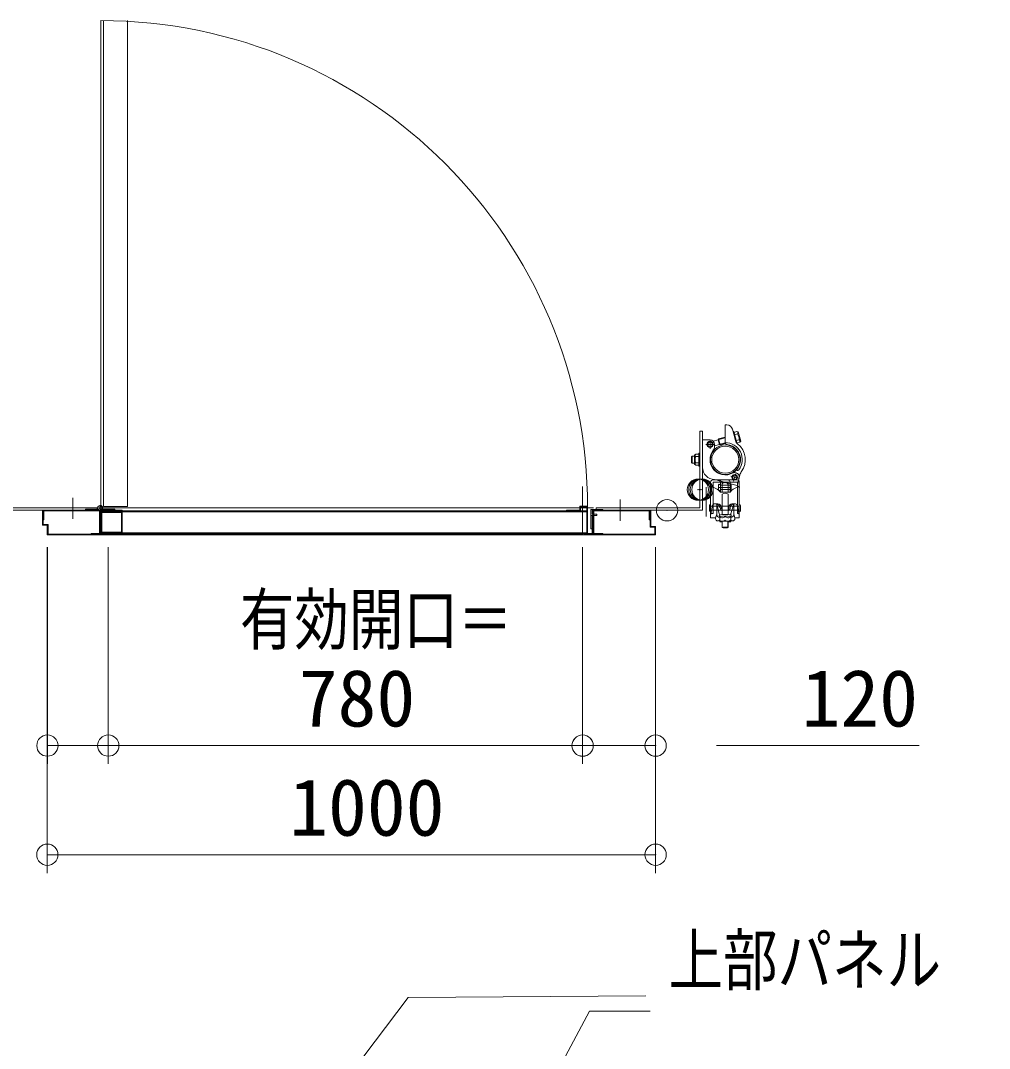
# Model space of a CAD drawing. Units: millimetres, scale not verified. Extents: x -20405 to 20405, y -7243 to 7243.
# Drawn here: x -13884 to -12291, y 260 to 1950 of the extents above; entities that cross this region are included whole.
import ezdxf
from ezdxf.enums import TextEntityAlignment as Align

# ---------------------------------------------------------------- set-up
doc = ezdxf.new("R2010")
doc.units = ezdxf.units.MM
doc.header["$LTSCALE"] = 70
doc.header["$PDMODE"] = 32
doc.header["$PDSIZE"] = 35
for name, color, linetype, lineweight in [('1-1_(3m)ﾄﾞｱﾊﾟﾈﾙ', 7, 'Continuous', 9), ('1-D_0', 7, 'Continuous', 9), ('2-D_KANAGU', 2, 'Continuous', 9), ('3-4_text', 7, 'Continuous', 9)]:
    doc.layers.add(name, color=color, linetype=linetype, lineweight=lineweight)
doc.styles.add('ＭＳ ゴシック', font='')
doc.styles.get('ＭＳ ゴシック').set_extended_font_data('MS Gothic')

msp = doc.modelspace()

# ---------------------------------------------------------------- linework, layer by layer
at = {"layer": '1-1_(3m)ﾄﾞｱﾊﾟﾈﾙ'}
for p, q in [((-13751.7, 1144.54), (-13751.7, 1949.75)), ((-13708.3, 1949.75), (-13708.3, 1150.94)), ((-12725.41, 1255.58), (-12725.41, 1285.24)), ((-12767.1, 1274.55), (-12767.1, 1148.74)), ((-12762.9, 1274.55), (-12767.1, 1274.55)), ((-12762.9, 1274.55), (-12762.9, 1144.54)), ((-12708.56, 1258.99), (-12713.63, 1277.8)), ((-12712.56, 1273.84), (-12711.59, 1274.1)), ((-12706.51, 1255.28), (-12711.59, 1274.1)), ((-12711.2, 1272.65), (-12706.38, 1273.96)), ((-12710.16, 1268.79), (-12703.4, 1270.62)), ((-12706.38, 1273.96), (-12704.19, 1273.51)), ((-12700.02, 1258.07), (-12704.19, 1273.51)), ((-12750.4, 1260.24), (-12762.9, 1260.24)), ((-12762.9, 1251.04), (-12762.9, 1206.04)), ((-12762.9, 1251.04), (-12762.9, 1206.04)), ((-12743.4, 1252.74), (-12757.4, 1252.74)), ((-12750.4, 1259.74), (-12750.4, 1245.74)), ((-12745.32, 1258.26), (-12736.97, 1260.52)), ((-12742.91, 1250.63), (-12734.88, 1252.79)), ((-12742.91, 1252.74), (-12742.91, 1249.39)), ((-12736.26, 1261.74), (-12736.97, 1260.52)), ((-12734.88, 1252.79), (-12736.97, 1260.52)), ((-12736.26, 1261.74), (-12725.41, 1264.68)), ((-12733.66, 1252.09), (-12736.26, 1261.74)), ((-12736, 1260.78), (-12725.41, 1263.64)), ((-12734.88, 1252.79), (-12733.66, 1252.09)), ((-12733.92, 1253.06), (-12725.41, 1255.35)), ((-12733.66, 1252.09), (-12725.41, 1254.32)), ((-12707.55, 1259.14), (-12700.8, 1260.96)), ((-12706.51, 1255.28), (-12701.68, 1256.58)), ((-12701.68, 1256.58), (-12700.02, 1258.07)), ((-12773.91, 1236.75), (-12775.9, 1235.75)), ((-12775.9, 1235.75), (-12775.9, 1219.74)), ((-12768.9, 1236.75), (-12773.91, 1236.75)), ((-12768.9, 1238.24), (-12767.9, 1238.24)), ((-12768.9, 1238.24), (-12768.9, 1217.24)), ((-12767.9, 1238.24), (-12767.9, 1217.24)), ((-12780.91, 1232.25), (-12779.91, 1233.25)), ((-12775.9, 1233.25), (-12779.91, 1233.25)), ((-12779.91, 1233.25), (-12779.91, 1222.24)), ((-12775.9, 1222.24), (-12779.91, 1222.24)), ((-12768.9, 1232.74), (-12775.9, 1232.74)), ((-12768.9, 1222.75), (-12775.9, 1222.75)), ((-12773.91, 1218.74), (-12775.9, 1219.74)), ((-12768.9, 1218.74), (-12773.91, 1218.74)), ((-12768.9, 1217.24), (-12767.9, 1217.24)), ((-12716.24, 1200.52), (-12703.68, 1197.15)), ((-12708.28, 1205.12), (-12711.64, 1192.56)), ((-12700.67, 1204.52), (-12705.82, 1185.3)), ((-12959.91, 1106.34), (-12959.91, 1183.55)), ((-12749.43, 1190.6), (-12749.43, 1132)), ((-12705.92, 1194.6), (-12745.42, 1194.6)), ((-12742.91, 1195.24), (-12705.82, 1185.3)), ((-12736.43, 1186.3), (-12736.43, 1177.8)), ((-12733.43, 1174.1), (-12733.43, 1190.6)), ((-12717.43, 1185.6), (-12733.43, 1185.6)), ((-12730.43, 1174.1), (-12730.43, 1190.6)), ((-12724.43, 1190), (-12727.43, 1190)), ((-12720.43, 1174.1), (-12720.43, 1190.6)), ((-12717.43, 1174.1), (-12717.43, 1190.6)), ((-12715.43, 1186.3), (-12715.43, 1177.8)), ((-12705.43, 1190.6), (-12705.43, 1182.6)), ((-12756.69, 1182.66), (-12756.69, 1134.07)), ((-12745.42, 1182.6), (-12745.42, 1153.7)), ((-12715.43, 1182.1), (-12736.43, 1182.1)), ((-12717.43, 1178.6), (-12733.43, 1178.6)), ((-12730.43, 1174.1), (-12733.43, 1174.1)), ((-12721.43, 1174.1), (-12730.43, 1174.1)), ((-12730.43, 1171.1), (-12730.43, 1137.7)), ((-12717.43, 1174.1), (-12720.43, 1174.1)), ((-12720.43, 1171.1), (-12720.43, 1137.7)), ((-12705.43, 1182.6), (-12705.43, 1153.7)), ((-13797.9, 1130.19), (-13797.9, 1165.09)), ((-12964.71, 1144.54), (-12964.71, 1151.14)), ((-12951.71, 1151.14), (-12964.71, 1151.14)), ((-12963.5, 1149.95), (-12963.5, 1143.35)), ((-12952.91, 1149.95), (-12963.5, 1149.95)), ((-12952.91, 1149.95), (-12952.91, 1106.34)), ((-12951.71, 1151.14), (-12951.71, 1106.34)), ((-12897.91, 1127.09), (-12897.91, 1161.99)), ((-12751.43, 1152.6), (-12751.43, 1143.6)), ((-12749.43, 1136), (-12746.43, 1152.5)), ((-12702.43, 1151.3), (-12749.43, 1151.3)), ((-12745.42, 1153.7), (-12745.42, 1139.1)), ((-12737.43, 1155.1), (-12743.43, 1155.1)), ((-12739.43, 1155.1), (-12739.43, 1138.1)), ((-12739.43, 1155.1), (-12735.43, 1138.8)), ((-12731.42, 1146.7), (-12731.42, 1149.9)), ((-12719.43, 1146.7), (-12719.43, 1149.9)), ((-12711.43, 1155.1), (-12716.43, 1138.8)), ((-12714.43, 1155.1), (-12708.43, 1155.1)), ((-12711.43, 1155.1), (-12711.43, 1138.1)), ((-12705.43, 1153.7), (-12705.43, 1139.1)), ((-12702.43, 1136), (-12705.43, 1152.5)), ((-12700.43, 1152.6), (-12700.43, 1143.6)), ((-13932.91, 1144.54), (-13757.91, 1144.54)), ((-13928.7, 1148.74), (-13757.91, 1148.74)), ((-13847.9, 1144.54), (-13752.91, 1144.54)), ((-13847.9, 1144.54), (-13847.9, 1119.94)), ((-13845.5, 1143.35), (-13845.5, 1128.54)), ((-13845.5, 1143.35), (-13754.1, 1143.35)), ((-13776.9, 1146.54), (-13756.37, 1146.54)), ((-13776.9, 1146.54), (-13776.9, 1144.54)), ((-13776.9, 1144.54), (-13728.9, 1144.54)), ((-13757.91, 1148.74), (-13757.91, 1144.54)), ((-13754.1, 1143.35), (-13754.1, 1106.34)), ((-13752.91, 1148.55), (-12942.03, 1148.55)), ((-13728.9, 1146.54), (-13752.91, 1146.54)), ((-13752.91, 1144.54), (-13752.91, 1106.34)), ((-13751.7, 1144.54), (-13751.7, 1106.34)), ((-13750.51, 1143.35), (-13750.51, 1107.54)), ((-13716.7, 1143.35), (-13750.51, 1143.35)), ((-12952.91, 1143.35), (-13750.51, 1143.35)), ((-12952.91, 1142.14), (-13750.51, 1142.14)), ((-13749.3, 1142.14), (-13749.3, 1140.94)), ((-13717.91, 1140.94), (-13749.3, 1140.94)), ((-13728.9, 1146.54), (-13728.9, 1144.54)), ((-13717.91, 1140.94), (-13717.91, 1108.74)), ((-13716.7, 1142.14), (-13716.7, 1107.54)), ((-12986.58, 1143.35), (-12986.58, 1144.54)), ((-12964.71, 1144.54), (-12986.58, 1144.54)), ((-12946.3, 1145.75), (-12944.11, 1145.75)), ((-12946.3, 1145.75), (-12946.3, 1113.74)), ((-12946.3, 1135.74), (-12936.31, 1135.74)), ((-12944.11, 1145.75), (-12944.11, 1137.94)), ((-12926.91, 1145.75), (-12944.11, 1145.75)), ((-12944.11, 1135.74), (-12944.11, 1105.15)), ((-12942.9, 1144.54), (-12942.9, 1105.15)), ((-12850.31, 1144.54), (-12942.9, 1144.54)), ((-12941.7, 1143.35), (-12941.7, 1106.34)), ((-12850.31, 1143.35), (-12941.7, 1143.35)), ((-12767.1, 1148.74), (-12937.9, 1148.74)), ((-12937.9, 1148.74), (-12937.9, 1144.54)), ((-12762.9, 1144.54), (-12937.9, 1144.54)), ((-12926.91, 1145.75), (-12926.91, 1144.54)), ((-12850.31, 1143.35), (-12850.31, 1128.54)), ((-12849.1, 1144.54), (-12847.91, 1144.54)), ((-12849.1, 1144.54), (-12849.1, 1116.74)), ((-12847.91, 1144.54), (-12847.91, 1117.94)), ((-12702.43, 1144.8), (-12749.43, 1144.8)), ((-12745.42, 1139.1), (-12749.43, 1139.1)), ((-12741.43, 1132), (-12739.43, 1138.1)), ((-12735.43, 1135.2), (-12735.43, 1136.2)), ((-12734.43, 1134.4), (-12734.43, 1126)), ((-12733.43, 1146.7), (-12733.43, 1148.7)), ((-12717.43, 1146.7), (-12717.43, 1148.7)), ((-12716.43, 1134.4), (-12716.43, 1126)), ((-12715.43, 1135.2), (-12715.43, 1136.2)), ((-12709.43, 1132), (-12711.43, 1138.1)), ((-12702.43, 1139.1), (-12705.43, 1139.1)), ((-13847.9, 1119.94), (-13839.9, 1119.94)), ((-13846.71, 1128.54), (-13845.5, 1128.54)), ((-13839.9, 1119.94), (-13839.9, 1103.94)), ((-13838.71, 1121.14), (-13838.71, 1105.15)), ((-12849.1, 1128.54), (-12850.31, 1128.54)), ((-12841.11, 1116.74), (-12849.1, 1116.74)), ((-12839.9, 1117.94), (-12847.91, 1117.94)), ((-12841.11, 1116.74), (-12841.11, 1105.15)), ((-12839.9, 1117.94), (-12839.9, 1103.94)), ((-12741.43, 1132), (-12749.43, 1132)), ((-12730.43, 1116.4), (-12730.43, 1126.1)), ((-12730.43, 1126), (-12730.43, 1116.1)), ((-12721.43, 1116.4), (-12721.43, 1126.1)), ((-12720.43, 1126), (-12720.43, 1116.1)), ((-13739.7, 1103.94), (-13839.9, 1103.94)), ((-13752.91, 1105.15), (-13838.71, 1105.15)), ((-13754.1, 1106.34), (-13768.1, 1106.34)), ((-13768.1, 1106.34), (-13768.1, 1105.15)), ((-13752.91, 1105.15), (-13752.91, 1106.34)), ((-12959.91, 1106.34), (-13752.91, 1106.34)), ((-13740.9, 1105.15), (-13752.91, 1105.15)), ((-12952.91, 1107.54), (-13750.51, 1107.54)), ((-13739.7, 1106.34), (-13739.7, 1103.94)), ((-12959.91, 1105.15), (-13739.7, 1105.15)), ((-12959.91, 1103.94), (-13739.7, 1103.94)), ((-12959.91, 1106.34), (-12959.91, 1103.94)), ((-12944.11, 1106.34), (-12959.91, 1106.34)), ((-12839.9, 1103.94), (-12959.91, 1103.94)), ((-12958.71, 1105.15), (-12944.11, 1105.15)), ((-12946.3, 1113.74), (-12944.11, 1113.74)), ((-12841.11, 1105.15), (-12944.11, 1105.15)), ((-12926.91, 1106.34), (-12941.7, 1106.34)), ((-12926.91, 1106.34), (-12926.91, 1105.15))]:
    msp.add_line(p, q, dxfattribs=at)
for points in [[(-13747.71, 1949.75), (-13747.71, 1150.94), (-13708.3, 1150.94)], [(-12780.91, 1232.25), (-12780.91, 1223.24), (-12779.91, 1222.24)], [(-12705.43, 1190.6), (-12745.42, 1190.6), (-12745.42, 1182.6)], [(-12702.43, 1190.6), (-12702.43, 1132), (-12709.43, 1132)], [(-13846.71, 1144.54), (-13846.71, 1121.14), (-13838.71, 1121.14)], [(-13716.7, 1143.35), (-13716.7, 1144.54), (-13751.7, 1144.54)], [(-12944.11, 1137.94), (-12936.31, 1137.94), (-12936.31, 1135.74)], [(-13717.91, 1108.74), (-13749.3, 1108.74), (-13749.3, 1107.54)]]:
    msp.add_lwpolyline(points, dxfattribs=at)
for centre, radius in [((-12750.4, 1252.74), 5), ((-12750.4, 1252.74), 4), ((-12725.41, 1227.74), 24.3), ((-12725.41, 1227.74), 22.3), ((-12709.96, 1198.84), 4.5), ((-12709.96, 1198.84), 3.5), ((-13752.91, 1148.55), 2)]:
    msp.add_circle(centre, radius, dxfattribs=at)
for centre, radius, start, end in [((-13752.91, 1148.55), 801.2, 0, 89.914), ((-12725.41, 1227.74), 57.5, 87.444, 90), ((-12723.28, 1275.2), 10, 15.113, 87.444), ((-12707.3, 1271.63), 2.5, 321.904, 68.322), ((-12715.62, 1262.13), 13, 352.493, 37.733), ((-12725.41, 1227.74), 25, 180, 83.849), ((-12750.4, 1252.74), 7.5, 0, 90), ((-12725.41, 1227.74), 28, 323.703, 90), ((-12722.4, 1255.58), 3, 180, 263.849), ((-12698.9, 1261.6), 10, 195.113, 231.944), ((-12725.41, 1227.74), 33, 323.118, 51.944), ((-12703.65, 1258.12), 2.5, 321.904, 68.322), ((-12772.41, 1234.74), 2.5, 126.791, 233.209), ((-12725.41, 1227.74), 25, 141.787, 297.204), ((-12752.91, 1249.39), 10, 321.787, 0), ((-12772.41, 1220.74), 2.5, 126.791, 233.209), ((-12761.9, 1227.74), 13, 157.38, 202.62), ((-12742.91, 1215.24), 20, 180, 270), ((-12709.83, 1199.25), 7.5, 341.66, 123.536), ((-12705.26, 1212.95), 3, 230.263, 323.703), ((-12691.01, 1201.93), 10, 143.118, 165), ((-12745.42, 1190.6), 4, 90, 180), ((-12747.43, 1181.6), 2, 30.51, 149.49), ((-12735.43, 1186.3), 1, 0, 180), ((-12730.43, 1190.6), 4, 90, 180), ((-12727.43, 1186.8), 3, 90, 180), ((-12724.43, 1186.8), 3, 0, 90), ((-12721.43, 1190.6), 4, 0, 90), ((-12716.43, 1186.3), 1, 0, 180), ((-12706.43, 1190.6), 4, 0, 90), ((-12703.42, 1181.6), 2, 30.51, 149.49), ((-12754.43, 1157.3), 27, 38.572, 69.894), ((-12735.43, 1177.8), 1, 180, 0), ((-12725.43, 1161.4), 11, 62.604, 117.396), ((-12696.42, 1157.3), 27, 110.106, 141.428), ((-12716.43, 1177.8), 1, 180, 0), ((-13752.91, 1148.55), 4, 330, 270), ((-12750.43, 1152.6), 1, 0, 180), ((-12743.43, 1151.9), 3, 90, 169.616), ((-12740.43, 1148.7), 6, 0, 90), ((-12737.43, 1149.9), 5, 0, 90), ((-12714.43, 1149.9), 5, 90, 180), ((-12711.43, 1148.7), 6, 90, 180), ((-12708.43, 1151.9), 3, 10.384, 90), ((-12701.43, 1152.6), 1, 0, 180), ((-12750.43, 1143.6), 1, 180, 0), ((-12735.43, 1137.1), 4, 165.429, 288.821), ((-12734.43, 1136.2), 1, 90, 180), ((-12734.43, 1135.2), 1, 180, 270), ((-12733.43, 1139.3), 2, 195, 270), ((-12730.43, 1138.2), 6, 222.479, 331.417), ((-12725.43, 1100.7), 37, 76.058, 103.942), ((-12725.43, 1098.2), 37, 76.058, 103.942), ((-12730.43, 1146.7), 3, 180, 270), ((-12730.43, 1146.7), 1, 180, 270), ((-12720.43, 1138.2), 6, 208.583, 317.521), ((-12720.43, 1146.7), 1, 270, 0), ((-12720.43, 1146.7), 3, 270, 0), ((-12718.43, 1139.3), 2, 270, 345), ((-12715.43, 1137.1), 4, 251.179, 14.571), ((-12716.43, 1136.2), 1, 0, 90), ((-12716.43, 1135.2), 1, 270, 0), ((-12701.43, 1143.6), 1, 180, 0), ((-12737.43, 1130.9), 4, 164.471, 323.805), ((-12730.43, 1133.3), 7, 226.511, 313.489), ((-12725.43, 1105.8), 21, 76.103, 103.897), ((-12721.43, 1133.3), 7, 226.511, 313.489), ((-12713.43, 1130.9), 4, 216.195, 15.529)]:
    msp.add_arc(centre, radius, start, end, dxfattribs=at)
msp.add_ellipse((-12725.43, 1126), major_axis=(9, 0), ratio=0.1021, start_param=5.3014195, end_param=10.4065432, dxfattribs=at)
msp.add_ellipse((-12725.43, 1116.1), major_axis=(5, 0), ratio=0.1218, dxfattribs=at)
for p in [(-12770.41, 1178.42), (-12767.9, 1178.42), (-12765.4, 1178.42), (-12762.9, 1178.42), (-12821.06, 1144.54)]:
    msp.add_point(p, dxfattribs=at)
at = {"layer": '1-D_0'}
for p, q in [((-13839.9, 1083.94), (-13839.9, 548.09)), ((-13839.72, 1084.06), (-13839.72, 727.64)), ((-13739.7, 1084.06), (-13739.7, 727.64)), ((-13739.7, 1083.94), (-13739.7, 727.64)), ((-12959.91, 1083.94), (-12959.91, 727.53)), ((-12959.91, 1083.94), (-12959.91, 727.64)), ((-12839.9, 1083.94), (-12839.9, 548.09)), ((-12839.9, 1083.94), (-12839.9, 727.53)), ((-12959.91, 757.64), (-13739.7, 757.64)), ((-13639.7, 757.64), (-13539.71, 757.64)), ((-13639.7, 757.64), (-13059.91, 757.64)), ((-13059.91, 757.53), (-13159.9, 757.53)), ((-12739.9, 757.53), (-12406.57, 757.53)), ((-12839.9, 578.1), (-13839.9, 578.1)), ((-13739.91, 578.1), (-12939.91, 578.1))]:
    msp.add_line(p, q, dxfattribs=at)
at = {"layer": '1-D_0', "color": 4, "lineweight": 5}
for p, q in [((-13839.9, 1066.44), (-13839.9, 737.53)), ((-12839.9, 1066.44), (-12839.9, 737.53))]:
    msp.add_line(p, q, dxfattribs=at)
at = {"layer": '1-D_0'}
for points in [[(-13739.7, 757.64), (-13839.72, 757.64), (-13739.7, 757.64)], [(-12959.91, 757.53), (-12839.9, 757.53), (-12959.91, 757.53)]]:
    msp.add_lwpolyline(points, dxfattribs=at)
for p in [(-13839.72, 757.64), (-13739.7, 757.64), (-12959.91, 757.64), (-12959.91, 757.53), (-12839.9, 757.53), (-13839.9, 578.1), (-12839.9, 578.1)]:
    msp.add_point(p, dxfattribs=at)
at = {"layer": '2-D_KANAGU', "color": 4, "lineweight": 5}
msp.add_line((-13246.9, 343.37), (-12856.18, 345.97), dxfattribs=at)
at = {"layer": '3-4_text'}
for p, q in [((-13621.75, -153.03), (-13246.9, 343.37)), ((-13200.99, -153.03), (-12948.63, 320.87)), ((-12948.63, 320.87), (-12848.63, 320.87))]:
    msp.add_line(p, q, dxfattribs=at)

# ---------------------------------------------------------------- texts
at = {"layer": '1-D_0', "color": 2, "style": 'ＭＳ ゴシック'}
for s, p in [('780', (-13426.6, 760.84)), ('120', (-12600.03, 760.73)), ('1000', (-13442.3, 581.29))]:
    msp.add_text(s, height=93.84, dxfattribs=at).set_placement(p, align=Align.BOTTOM_LEFT)
at = {"layer": '3-4_text', "style": 'ＭＳ ゴシック', "width": 0.8}
for s, p in [('有効開口＝\u3000\u3000', (-13523.27, 899.4)), ('上部パネル\u3000H=1,000\u3000', (-12818.62, 339.67))]:
    msp.add_text(s, height=82.11, dxfattribs=at).set_placement(p, align=Align.BOTTOM_LEFT)

doc.saveas('drawing.dxf')
